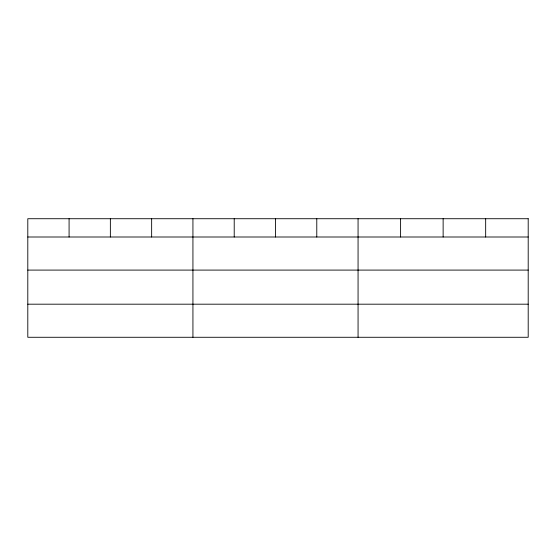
<?xml version="1.0" encoding="UTF-8"?>
<svg xmlns="http://www.w3.org/2000/svg" width="556" height="556" viewBox="0 0 556 556"><rect width="100%" height="100%" fill="white"/><g stroke="black" fill="none" stroke-linecap="round" stroke-linejoin="round"><path stroke-width="0.83" d="M27.8 237.002L528.2 237.002M27.8 270.091L528.2 270.091M27.8 304.188L528.2 304.188M485.666 218.723L485.666 237.002M443.132 218.723L443.132 237.002M400.598 218.723L400.598 237.002M358.064 218.723L358.064 337.277M316.781 218.723L316.781 237.002M275.498 218.723L275.498 237.002M234.215 218.723L234.215 237.002M192.932 218.723L192.932 337.277M151.649 218.723L151.649 237.002M110.366 218.723L110.366 237.002M69.083 218.723L69.083 237.002M528.2 218.723L27.8 218.723L27.8 337.277L528.2 337.277L528.2 218.723"/></g></svg>
